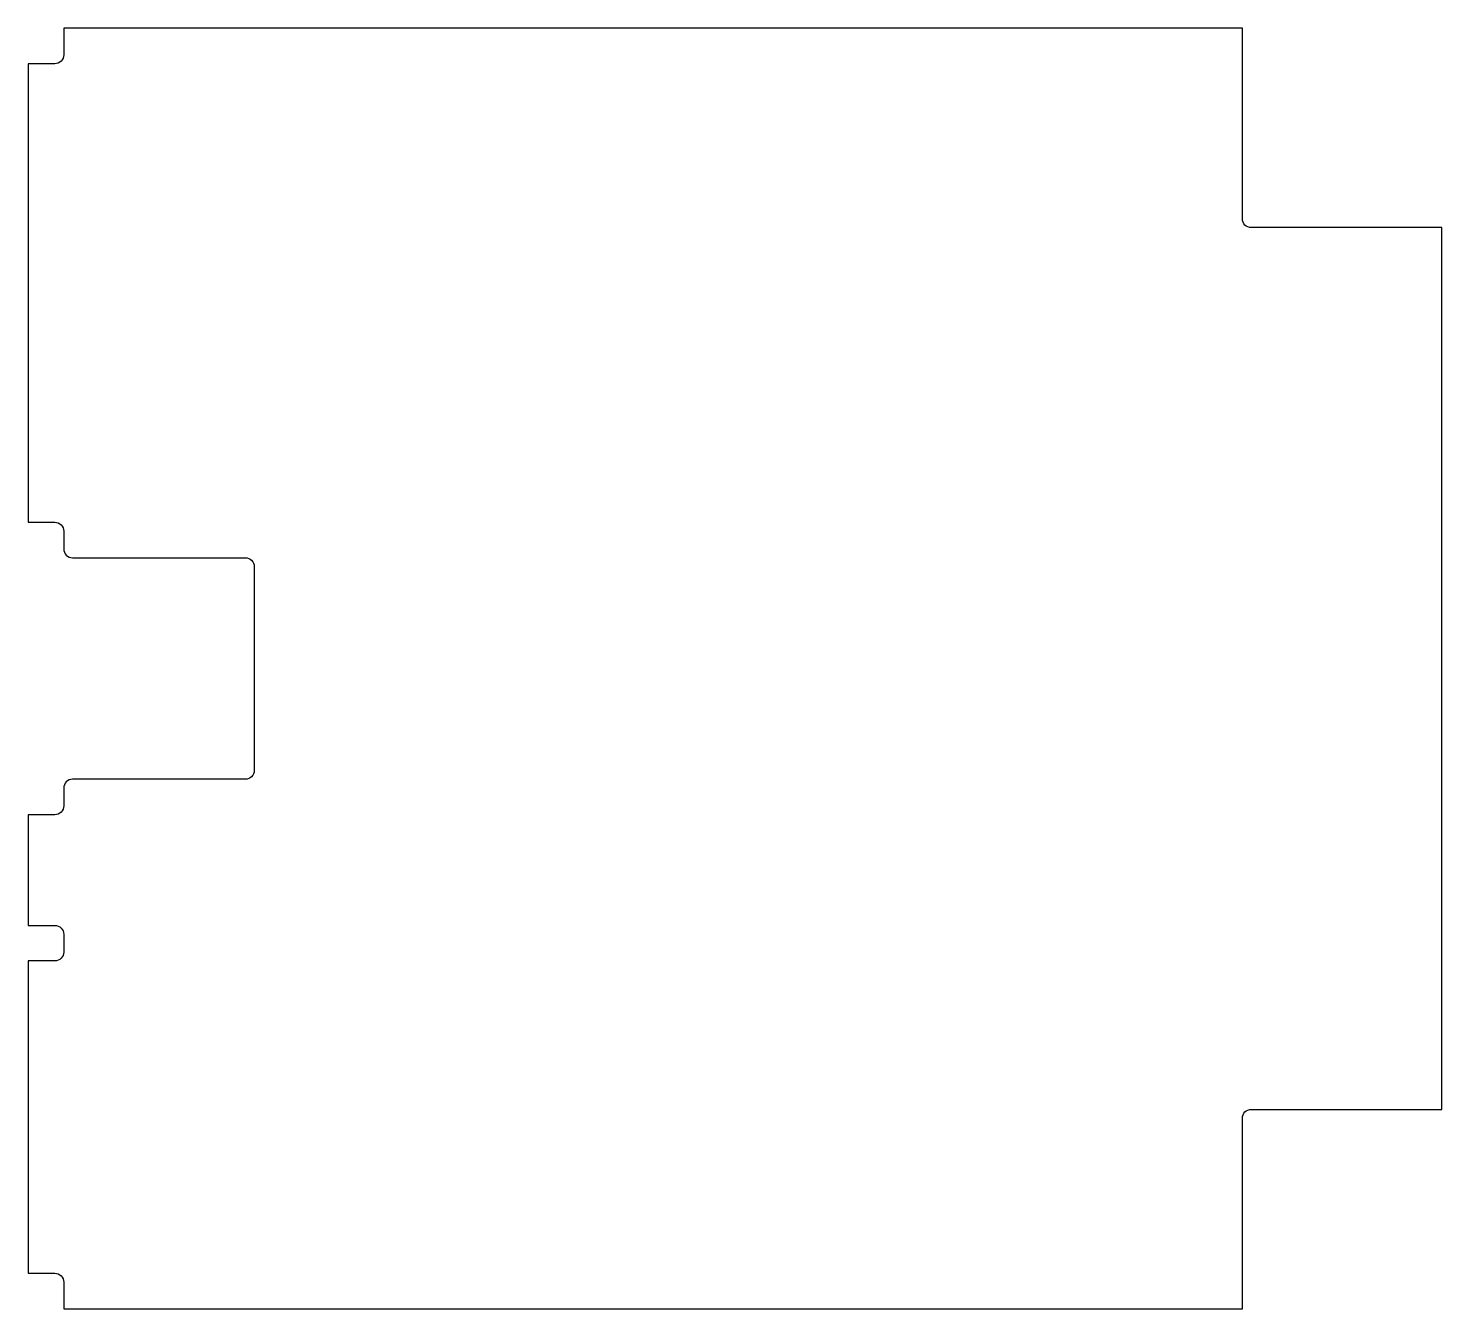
# Model space of a CAD drawing. Header units: millimetres. Extents: x -164 to 155, y 0 to 289.
import ezdxf

# ---------------------------------------------------------------- set-up
doc = ezdxf.new("R2010")
doc.units = ezdxf.units.MM
doc.layers.get('0').update_dxf_attribs({"linetype": 'CONTINUOUS'})

msp = doc.modelspace()

# ---------------------------------------------------------------- linework, layer by layer
msp.add_lwpolyline([(-164, 78.5), (-164, 8), (-158, 8, -0.414214), (-156, 6), (-156, 0), (110, 0), (110, 43, -0.414214), (112, 45), (155, 45), (155, 244), (112, 244, -0.414214), (110, 246), (110, 289), (-156, 289), (-156, 283, -0.414214), (-158, 281), (-164, 281), (-164, 177.5), (-158, 177.5, -0.414214), (-156, 175.5), (-156, 171.5, 0.414214), (-154, 169.5), (-115, 169.5, -0.414214), (-113, 167.5), (-113, 121.5, -0.414214), (-115, 119.5), (-154, 119.5, 0.414214), (-156, 117.5), (-156, 113.5, -0.414214), (-158, 111.5), (-164, 111.5), (-164, 86.5), (-158, 86.5, -0.414214), (-156, 84.5), (-156, 80.5, -0.414214), (-158, 78.5)], format="xyb", close=True)

doc.saveas('drawing.dxf')
